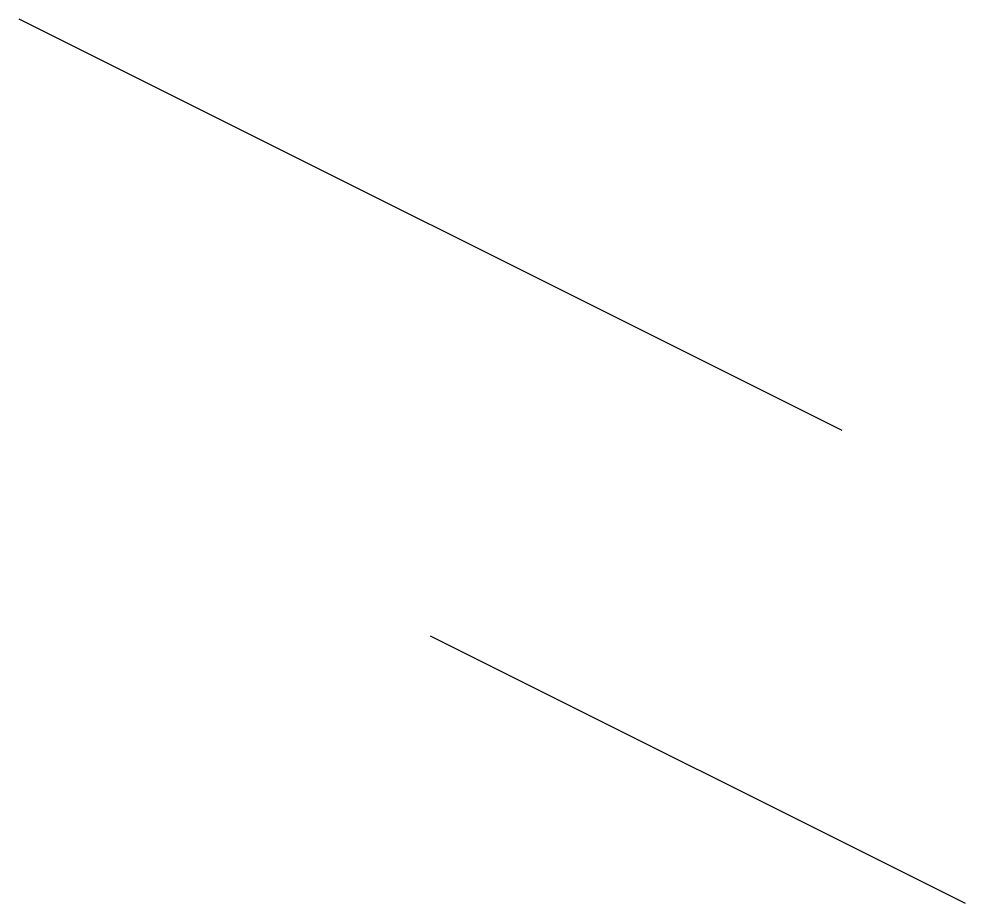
# Model space of a CAD drawing. Units: millimetres at full size, sheet at 1:100. Extents: x -15551 to 12612, y -23694 to 2633.
import ezdxf

# ---------------------------------------------------------------- set-up
doc = ezdxf.new("R2010")
doc.units = ezdxf.units.MM
doc.header["$LTSCALE"] = 100
doc.layers.add('0-0', color=7, linetype='Continuous')

msp = doc.modelspace()

# ---------------------------------------------------------------- linework, layer by layer
at = {"layer": '0-0'}
for p, q in [((-15551, 2632.7), (8938.8, -9612.2)), ((-3306.1, -15734.7), (12612.2, -23693.9))]:
    msp.add_line(p, q, dxfattribs=at)

doc.saveas('drawing.dxf')
